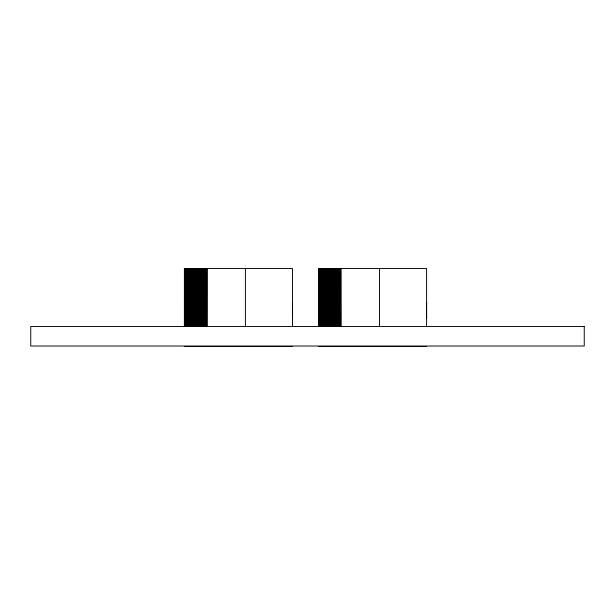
<?xml version="1.0" encoding="UTF-8"?>
<svg xmlns="http://www.w3.org/2000/svg" width="615" height="615" viewBox="0 0 615 615"><rect width="100%" height="100%" fill="white"/><g stroke="black" fill="none" stroke-linecap="round" stroke-linejoin="round"><path stroke-width="0.92" d="M292.494 302.611L292.494 318.17L292.494 316.971M426.579 318.047L426.579 302.611M292.494 310.391L292.494 310.882L292.494 309.899M426.587 310.391L426.579 310.882L426.579 309.899M426.579 318.17L426.579 316.971M318.47 326.511L318.47 268.524L426.587 268.524L426.587 326.511M184.385 346.476L292.494 346.476M318.47 346.476L426.587 346.476M426.579 302.734L426.579 303.81M292.494 302.657L292.494 303.81M379.501 268.524L379.501 326.511M340.933 268.524L341.002 326.511M340.748 268.524L340.748 326.511M340.541 268.524L340.541 326.511M340.326 268.524L340.326 326.511M340.087 268.524L340.087 326.511M339.841 268.524L339.841 326.511M339.572 268.524L339.572 326.511M339.296 268.524L339.296 326.511M339.003 268.524L339.003 326.511M338.696 268.524L338.696 326.511M338.373 268.524L338.373 326.511M338.042 268.524L338.042 326.511M337.697 268.524L337.697 326.511M337.335 268.524L337.335 326.511M336.974 268.524L336.974 326.511M336.589 268.524L336.589 326.511M336.205 268.524L336.205 326.511M335.805 268.524L335.805 326.511M335.398 268.524L335.398 326.511M334.983 268.524L334.983 326.511M334.568 268.524L334.568 326.511M334.137 268.524L334.137 326.511M333.699 268.524L333.699 326.511M333.261 268.524L333.261 326.511M332.815 268.524L332.815 326.511M332.369 268.524L332.369 326.511M331.916 268.524L331.916 326.511M331.462 268.524L331.462 326.511M331.001 268.524L331.001 326.511M330.539 268.524L330.539 326.511M330.086 268.524L330.086 326.511M329.625 268.524L329.625 326.511M329.163 268.524L329.163 326.511M328.71 268.524L328.71 326.511M328.256 268.524L328.256 326.511M327.803 268.524L327.803 326.511M327.357 268.524L327.357 326.511M326.911 268.524L326.911 326.511M326.473 268.524L326.473 326.511M326.042 268.524L326.042 326.511M325.612 268.524L325.612 326.511M325.197 268.524L325.197 326.511M324.782 268.524L324.782 326.511M324.382 268.524L324.382 326.511M323.982 268.524L323.982 326.511M323.598 268.524L323.598 326.511M323.221 268.524L323.221 326.511M322.86 268.524L322.86 326.511M322.506 268.524L322.506 326.511M322.168 268.524L322.168 326.511M321.837 268.524L321.837 326.511M321.522 268.524L321.522 326.511M321.214 268.524L321.214 326.511M320.93 268.524L320.93 326.511M320.653 268.524L320.653 326.511M320.392 268.524L320.392 326.511M320.146 268.524L320.146 326.511M319.923 268.524L319.923 326.511M319.708 268.524L319.708 326.511M319.508 268.524L319.508 326.511M319.323 268.524L319.323 326.511M319.162 268.524L319.162 326.511M319.016 268.524L319.016 326.511M318.885 326.511L318.624 268.524M318.493 268.524L318.555 326.511M292.494 326.511L292.494 268.524L184.385 268.524L184.377 326.511M245.408 268.524L245.408 326.511M206.663 268.524L206.663 326.511M206.456 268.524L206.456 326.511M206.24 268.524L206.24 326.511M206.002 268.524L206.002 326.511M205.756 268.524L205.756 326.511M205.487 268.524L205.487 326.511M205.21 268.524L205.21 326.511M204.918 268.524L204.918 326.511M204.611 268.524L204.611 326.511M204.288 268.524L204.288 326.511M203.957 268.524L203.957 326.511M203.611 268.524L203.611 326.511M203.25 268.524L203.25 326.511M202.881 268.524L202.881 326.511M202.504 268.524L202.504 326.511M202.12 268.524L202.12 326.511M201.72 268.524L201.72 326.511M201.313 268.524L201.313 326.511M200.897 268.524L200.897 326.511M200.475 268.524L200.475 326.511M200.044 268.524L200.044 326.511M199.614 268.524L199.614 326.511M199.175 268.524L199.175 326.511M198.73 268.524L198.73 326.511M198.276 268.524L198.276 326.511M197.822 268.524L197.822 326.511M197.369 268.524L197.369 326.511M196.915 268.524L196.915 326.511M196.454 268.524L196.454 326.511M195.993 268.524L195.993 326.511M195.539 268.524L195.539 326.511M195.078 268.524L195.078 326.511M194.624 268.524L194.624 326.511M194.171 268.524L194.171 326.511M193.717 268.524L193.717 326.511M193.271 268.524L193.271 326.511M192.826 268.524L192.826 326.511M192.387 268.524L192.387 326.511M191.957 268.524L191.957 326.511M191.526 268.524L191.526 326.511M191.104 268.524L191.104 326.511M190.696 268.524L190.696 326.511M190.289 268.524L190.289 326.511M189.897 268.524L189.897 326.511M189.512 268.524L189.512 326.511M189.136 268.524L189.136 326.511M188.774 268.524L188.774 326.511M188.421 268.524L188.421 326.511M188.082 268.524L188.082 326.511M187.752 268.524L187.752 326.511M187.437 268.524L187.437 326.511M187.129 268.524L187.129 326.511M186.845 268.524L186.845 326.511M186.568 268.524L186.568 326.511M186.307 268.524L186.307 326.511M186.061 268.524L186.061 326.511M185.83 268.524L185.83 326.511M185.622 268.524L185.622 326.511M185.423 268.524L185.423 326.511M185.238 268.524L185.238 326.511M185.077 268.524L185.077 326.511M184.931 268.524L184.931 326.511M184.723 268.524L184.723 326.511L184.615 268.524M184.508 268.524L184.508 326.511M584.25 326.534L30.75 326.534L30.75 346.022L584.25 346.022L584.25 326.534M206.917 326.511L206.917 268.524L206.848 326.511"/></g></svg>
